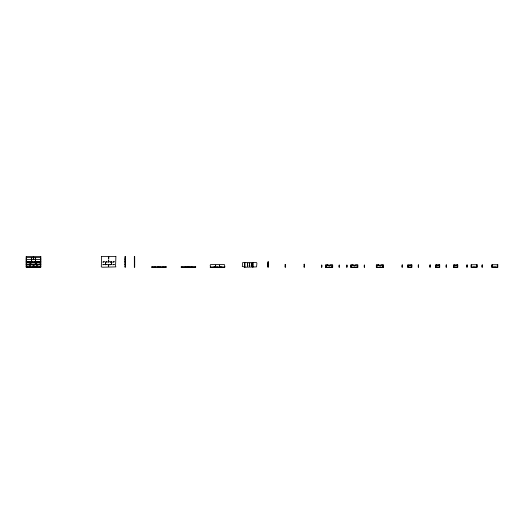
<?xml version="1.0" encoding="UTF-8"?>
<svg xmlns="http://www.w3.org/2000/svg" width="524" height="524" viewBox="0 0 524 524"><rect width="100%" height="100%" fill="white"/><g stroke="black" fill="none" stroke-linecap="round" stroke-linejoin="round"><path stroke-width="0.79" d="M38.219 264.764L38.39 264.568A1.657 1.657 0 0 1 35.737 264.568M26.2 256.943L26.534 256.943M40.466 256.943L40.793 256.943M125.026 256.943L125.354 256.943M134.347 256.943L134.681 256.943M26.534 257.441L40.466 257.441M108.756 257.356L108.429 258.686L108.756 258.686L108.756 256.609M26.2 258.103L26.534 258.103M31.342 258.103L31.676 258.103M35.324 258.103L35.652 258.103M40.466 258.103L40.793 258.103M125.026 258.103L125.354 258.103M134.347 258.103L134.681 258.103M26.2 258.267L26.534 258.267M40.466 258.267L40.793 258.267M125.026 258.267L125.354 258.267M134.347 258.267L134.681 258.267M26.2 259.432L40.793 259.432M125.026 259.432L125.354 259.432M134.347 259.432L134.681 259.432M26.2 259.596L26.534 259.596M40.466 259.596L40.793 259.596M125.026 259.596L125.354 259.596M134.347 259.596L134.681 259.596M26.2 260.094L26.534 260.094L26.534 256.609M40.793 260.094L40.466 260.094L40.466 256.609M125.026 260.094L125.354 260.094M134.347 260.094L134.681 260.094M26.2 260.919L26.534 260.919M40.466 260.919L40.793 260.919M125.026 260.919L125.354 260.919M134.347 260.919L134.681 260.919M26.2 261.417L26.534 261.751M40.793 261.417L40.466 261.751M125.026 261.417L125.354 261.417M134.347 261.417L134.681 261.417M26.2 261.751L30.51 261.751L30.51 264.568M40.793 261.751L36.484 261.751L36.484 264.568M125.026 261.751L125.354 261.751M134.347 261.751L134.681 261.751M37.761 261.915L29.233 262.151A0.812 0.812 0 0 1 27.641 262.151L26.364 261.915L26.364 267.057L40.63 267.057L40.63 261.915L39.352 262.151A0.812 0.812 0 0 1 37.761 262.151L37.813 261.751M26.2 262.085L40.793 262.085M125.026 262.085L125.354 262.085M134.347 262.085L134.681 262.085M26.2 262.249L26.927 261.915M27.687 262.151L30.281 261.915M30.746 262.151L31.073 262.151M35.92 262.151L36.254 262.151M37.8 262.151L39.313 262.151M40.793 262.249L40.066 261.915M125.026 262.249L125.354 262.249M134.347 262.249L134.681 262.249M267.934 262.498L268.262 262.583M30.746 263.113L31.073 263.113M35.92 263.113L36.254 263.113M244.544 263.245L244.878 263.245M252.647 263.245L252.981 263.245M267.934 263.245L268.262 263.245M26.2 263.579L26.534 263.579M40.466 263.579L40.793 263.579M125.026 263.579L125.354 263.579M134.347 263.579L134.681 263.579M267.934 263.827L268.262 263.827M26.2 264.404L26.534 264.404M31.073 264.404L27.923 264.404L27.923 264.076L28.951 264.404M35.92 264.404L39.071 264.404L39.071 264.076L38.042 264.404M40.466 264.404L40.793 264.404M125.026 264.404L125.354 264.404M134.347 264.404L134.681 264.404M26.364 264.568L40.63 264.568M244.544 264.568L244.878 264.568M252.647 264.568L252.981 264.568M267.934 264.568L268.262 264.568M304.103 264.568L304.431 264.568M26.2 264.738L26.534 264.738M28.748 264.738L31.113 264.738M35.881 264.738L38.245 264.738M40.466 264.738L40.793 264.738M125.026 264.738L125.354 264.738M134.347 264.738L134.681 264.738M285.154 264.738L285.488 264.738M28.434 264.803L31.433 264.803M35.56 264.803L38.566 264.803M26.2 264.902L26.534 264.902M40.466 264.902L40.793 264.902M125.026 264.902L125.354 264.902M134.347 264.902L134.681 264.902M436.538 264.967L439.485 264.967L439.485 267.391M492.396 264.967L492.062 264.967L492.062 267.227L497.571 267.227L497.571 264.967M304.103 265.065L304.431 265.065M267.934 265.151L268.262 265.151M244.544 265.236L244.878 265.236M252.647 265.236L252.981 265.236M267.934 265.236L268.262 265.236M285.154 265.236L285.488 265.236M402.052 265.268L402.38 265.268M407.96 265.268L408.294 266.592L407.96 264.967M411.641 265.268L411.307 265.268L411.641 266.592M418.276 265.268L418.611 265.268M429.896 265.268L430.224 265.268M439.485 265.268L439.151 265.268L439.485 266.592M446.121 265.268L446.455 265.268M453.863 265.268L454.19 265.268M457.21 265.268L457.544 265.268M466.825 265.268L467.153 265.268M471.331 265.268L471.659 265.268L471.331 266.592M476.84 265.268L476.506 265.268L476.84 266.592M482.047 265.268L482.375 265.268M492.062 265.268L492.396 265.268L492.062 266.592M497.571 265.268L497.237 265.268L497.571 266.592M321.481 265.354L321.815 265.354M325.777 265.354L326.111 266.677L325.777 265.137L332.445 265.137L332.118 266.677L332.445 265.354M339.08 265.354L339.414 265.354M346.665 265.354L346.993 265.354M350.962 265.354L351.29 266.677L350.962 265.137L357.63 265.137L357.296 266.677L357.63 265.354M364.265 265.354L364.593 265.354M376.566 265.354L376.9 265.354M382.906 265.354L383.234 265.354M267.934 265.812L268.262 265.812M466.825 265.93L467.153 265.93M482.047 265.93L482.375 265.93M492.062 265.93L492.396 265.93M497.237 265.93L497.571 265.93M26.2 266.231L26.534 266.231M40.466 266.231L40.793 266.231M125.026 266.231L125.354 266.231M134.347 266.231L134.681 266.231M304.103 266.395L304.431 266.395M244.544 266.559L244.878 266.559M252.647 266.559L252.981 266.559M267.934 266.559L268.262 266.559M285.154 266.559L285.488 266.559M402.052 266.592L402.38 266.592M418.276 266.592L418.611 266.592M429.896 266.592L430.224 266.592M446.121 266.592L446.455 266.592M453.863 266.592L454.19 264.967M466.825 266.592L467.153 266.592M482.047 266.592L482.375 266.592M321.481 266.677L321.815 266.677M339.08 266.677L339.414 266.677M346.665 266.677L346.993 266.677M364.265 266.677L364.593 266.677M26.2 266.893L27.923 266.559L26.6 266.893M33.267 266.893L31.938 266.559L33.267 266.559L33.333 267.227M40.793 266.893L39.071 266.559L40.4 266.893M125.026 266.893L125.354 266.893M134.347 266.893L134.681 266.893M244.878 266.893L242.304 266.559L242.638 262.583L256.57 262.583L256.904 263.245L256.57 266.893L244.544 267.227L244.544 262.583M267.934 266.893L268.262 266.893M285.154 266.893L285.488 266.893M304.103 266.893L304.431 266.893M321.481 266.893L321.815 266.893M339.08 266.893L339.414 266.893M346.665 266.893L346.993 266.893M364.265 266.893L364.593 266.893M402.052 266.893L402.38 266.893M411.641 266.893L411.307 267.227M418.276 266.893L418.611 266.893M429.896 266.893L430.224 266.893M439.485 266.893L439.151 267.227M446.121 266.893L446.455 266.893M453.863 266.893L454.19 267.227M466.825 266.893L467.153 266.893M471.331 266.893L471.659 267.227M476.84 266.893L476.506 267.227M482.047 266.893L482.375 266.893M492.062 266.893L492.396 267.227M411.641 267.227L407.96 267.227L407.96 266.893M439.485 267.227L435.804 267.227L435.804 266.893M457.544 267.227L453.863 267.227L453.863 264.967M28.774 264.764L28.604 264.568A1.657 1.657 0 0 0 31.257 264.568M497.237 266.893L497.237 267.227M496.143 267.227L496.143 266.893L493.49 266.893L493.49 267.227M476.84 264.967L476.84 267.227L471.331 267.227L471.331 264.967M475.412 267.227L475.412 266.893L472.759 266.893L472.759 267.227M457.544 264.967L457.544 266.592L457.21 264.967M457.544 266.893L457.544 267.391M457.21 266.893L457.21 267.227M456.214 267.227L456.214 266.893L455.186 267.227M438.156 267.227L438.156 266.893L437.127 267.227M436.138 266.893L436.138 267.227M411.641 264.967L411.641 267.391M410.318 267.227L410.318 266.893L409.29 267.227M408.294 266.893L408.294 267.227M382.906 265.137L383.234 266.677L383.234 265.137L376.566 265.137L376.566 266.677L376.9 265.137M382.906 266.893L382.906 267.227M381.911 267.227L383.234 266.893L383.234 267.227L376.566 267.227L376.566 266.893L377.896 267.227M380.568 267.227L380.568 266.893L379.238 267.227M376.9 266.893L376.9 267.227M357.296 266.893L357.296 267.227M356.3 267.227L357.63 266.893L357.63 267.227L350.962 267.227L350.962 266.893L352.285 267.227M354.958 267.227L354.958 266.893L353.635 267.227M351.29 266.893L351.29 267.227M332.118 266.893L332.118 267.227M331.122 267.227L332.445 266.893L332.445 267.227L325.777 267.227L325.777 266.893L327.107 267.227M329.779 267.227L329.779 266.893L328.45 267.227M326.111 266.893L326.111 267.227M252.981 262.583L252.981 267.227L252.647 267.227L252.647 262.583M244.878 262.583L244.878 267.227M224.475 267.227L224.803 266.559L224.475 264.568L210.543 264.568L210.209 265.236L210.543 267.227M223.145 267.227L224.803 266.893L224.803 267.227L210.209 267.227L210.209 266.893L211.866 267.227M222.562 266.893L222.562 267.227M221.822 267.227L221.822 266.893L220.493 267.227M221.239 266.893L221.239 267.227M220.656 266.893L220.656 267.227M220.329 266.893L220.329 267.227M219.661 266.893L219.661 267.227M219.333 266.893L219.333 267.227M219.163 267.227L219.163 266.893L218.167 267.227M217.67 266.893L217.67 267.227M217.342 266.893L217.342 267.227M216.844 267.227L216.844 266.893L215.351 267.227M215.849 266.893L215.849 267.227M215.685 266.893L215.685 267.227M214.689 266.893L214.689 267.227M214.519 267.227L214.519 266.893L213.196 267.227M214.355 266.893L214.355 267.227M213.772 266.893L213.772 267.227M212.449 266.893L212.449 267.227M195.373 266.893L195.373 267.227M194.05 266.893L194.05 267.227M192.721 266.893L192.721 267.227M191.561 266.893L191.561 267.227M191.391 266.893L191.391 267.227M191.227 266.893L191.227 267.227M190.068 266.893L190.068 267.227M189.072 266.893L189.072 267.227M188.575 266.893L188.575 267.227M188.24 266.893L188.24 267.227M187.743 266.893L187.743 267.227M186.747 266.893L186.747 267.227M185.588 266.893L185.588 267.227M185.424 266.893L185.424 267.227M185.254 266.893L185.254 267.227M184.094 266.893L184.094 267.227M182.771 266.893L182.771 267.227M181.442 266.893L181.442 267.227M165.885 266.893L165.885 267.227M164.89 266.893L164.89 267.227M163.56 266.893L163.56 267.227M162.237 266.893L162.237 267.227M160.246 266.893L160.246 267.227M159.086 266.893L159.086 267.227M158.752 266.893L158.752 267.227M157.593 266.893L157.593 267.227M155.602 266.893L155.602 267.227M154.272 266.893L154.272 267.227M152.949 266.893L152.949 267.227M151.953 266.893L151.953 267.227M40.466 266.893L40.466 267.227M39.47 266.893L39.47 267.227M39.136 261.751L39.136 262.085M38.553 261.751L38.553 262.085M38.141 266.893L38.141 267.227M37.047 261.915L36.647 261.915M36.818 266.893L36.818 267.227M36.647 264.404L36.647 264.738M36.32 264.404L36.32 264.738M35.652 257.441L35.652 259.432M35.324 257.441L35.324 259.432M35.154 262.085L35.154 261.751L34.158 262.085M34.826 266.893L34.826 267.227M33.66 256.609L33.66 257.441M33.66 259.432L33.66 258.103L33.333 259.432M33.66 266.893L33.66 267.227M33.497 264.568L33.497 267.057M33.333 256.609L33.333 257.441M32.835 262.085L32.835 261.751L31.84 262.085M32.174 266.893L32.174 267.227M31.676 257.441L31.676 259.432M31.342 257.441L31.342 259.432M30.68 264.404L30.68 264.738M30.346 264.404L30.346 264.738M30.182 266.893L30.182 267.227M29.187 261.751L29.187 262.085M28.853 266.893L28.853 267.227M28.44 261.751L28.44 262.085M27.857 261.751L27.857 262.085M27.53 266.893L27.53 267.227M26.534 266.893L26.534 267.227M410.6 264.967A0.812 0.812 0 0 1 409.002 264.967M456.496 264.967A0.812 0.812 0 0 1 454.904 264.967M40.793 256.609L26.2 256.609L26.2 267.227L40.793 267.227L40.793 256.609M115.889 256.609L101.296 256.609L101.63 256.943L101.296 266.893L102.625 267.227L115.889 266.893L115.562 266.231L115.889 256.609M125.354 256.609L125.026 256.609L125.026 267.227L125.354 267.227L125.354 256.609M134.681 256.609L134.347 256.609L134.347 267.227L134.681 267.227L134.681 256.609M108.756 260.009L108.429 260.67L108.756 260.009M31.676 260.094L31.342 261.417L31.676 260.094M35.652 260.094L35.324 261.417L35.652 260.094M104.283 261.751L102.953 262.085L104.283 261.751M106.935 261.751L105.606 262.085L106.935 261.751M109.254 261.751L107.931 262.085L109.254 261.751M111.579 261.751L110.25 262.085L111.579 261.751M114.232 261.751L112.902 262.085L114.232 261.751M268.262 261.751L267.934 261.751L267.934 267.227L268.262 267.227L268.262 261.751M26.927 262.445L26.6 263.775L26.927 262.445M30.281 262.445L29.947 263.775L30.281 262.445M31.073 262.445L30.746 263.775L31.073 262.445M36.254 262.445L35.92 263.775L36.254 262.445M37.047 262.445L36.713 263.775L37.047 262.445M40.4 262.445L40.066 263.775L40.4 262.445M105.776 262.583L105.442 263.906L105.776 262.583M111.743 262.583L111.415 263.906L111.743 262.583M247.78 263.245L247.446 264.568L247.78 263.245M249.771 263.245L249.437 264.568L249.771 263.245M251.762 263.245L251.428 264.568L251.762 263.245M34.826 264.076L32.174 264.076L32.174 264.404L34.826 264.404L34.826 264.076M304.431 264.24L304.103 264.24L304.103 267.227L304.431 267.227L304.431 264.24M104.283 264.404L102.953 264.738L104.283 264.404M106.935 264.404L105.606 264.738L106.935 264.404M109.254 264.404L107.931 264.738L109.254 264.404M111.579 264.404L110.25 264.738L111.579 264.404M114.232 264.404L112.902 264.738L114.232 264.404M285.488 264.404L285.154 264.404L285.154 267.227L285.488 267.227L285.488 264.404M436.846 264.738L435.568 264.738L435.568 267.391L439.715 267.391L439.715 264.738L438.444 264.967A0.812 0.812 0 0 1 436.846 264.967L436.846 264.738M477.069 264.738L471.096 264.738L471.096 267.391L477.069 267.391L477.069 264.738M497.8 264.738L491.826 264.738L491.826 267.391L497.8 267.391L497.8 264.738M327.788 264.902L325.548 264.902L325.548 267.391L332.681 267.391L332.681 264.902L330.441 264.902A1.657 1.657 0 0 1 327.788 264.902M352.966 264.902L350.726 264.902L350.726 267.391L357.859 267.391L357.859 264.902L355.619 264.902A1.657 1.657 0 0 1 352.966 264.902M378.577 264.902L376.337 264.902L376.337 267.391L383.47 267.391L383.47 264.902L381.23 264.902A1.657 1.657 0 0 1 378.577 264.902M402.38 264.967L402.052 264.967L402.052 267.227L402.38 267.227L402.38 264.967M411.877 264.967L407.731 264.967L407.731 267.391L411.877 267.391L411.877 264.967M418.611 264.967L418.276 264.967L418.276 267.227L418.611 267.227L418.611 264.967M430.224 264.967L429.896 264.967L429.896 267.227L430.224 267.227L430.224 264.967M446.455 264.967L446.121 264.967L446.121 267.227L446.455 267.227L446.455 264.967M457.773 264.967L453.627 264.967L453.627 267.391L457.773 267.391L457.773 264.967M467.153 264.967L466.825 264.967L466.825 267.227L467.153 267.227L467.153 264.967M482.375 264.967L482.047 264.967L482.047 267.227L482.375 267.227L482.375 264.967M26.927 265.02L26.6 266.343L26.927 265.02M33.267 265.02L32.933 266.343L33.267 265.02M34.06 265.02L33.733 266.343L34.06 265.02M40.4 265.02L40.066 266.343L40.4 265.02M321.815 265.137L321.481 265.137L321.481 267.227L321.815 267.227L321.815 265.137M339.414 265.137L339.08 265.137L339.08 267.227L339.414 267.227L339.414 265.137M346.993 265.137L346.665 265.137L346.665 267.227L346.993 267.227L346.993 265.137M364.593 265.137L364.265 265.137L364.265 267.227L364.593 267.227L364.593 265.137M108.756 265.236L108.429 266.559L108.756 265.236M215.685 265.236L215.351 266.559L215.685 265.236M219.661 265.236L219.333 266.559L219.661 265.236M247.78 265.236L247.446 266.559L247.78 265.236M249.771 265.236L249.437 266.559L249.771 265.236M251.762 265.236L251.428 266.559L251.762 265.236M436.138 265.268L435.804 266.592L436.138 265.268M30.595 266.559L29.265 266.893L30.595 266.559M35.056 266.559L33.733 266.893L35.056 266.559M37.728 266.559L36.398 266.893L37.728 266.559M166.219 266.893L151.619 266.893L151.619 267.227L166.219 267.227L166.219 266.893M195.707 266.893L181.108 266.893L181.108 267.227L195.707 267.227L195.707 266.893"/></g></svg>
